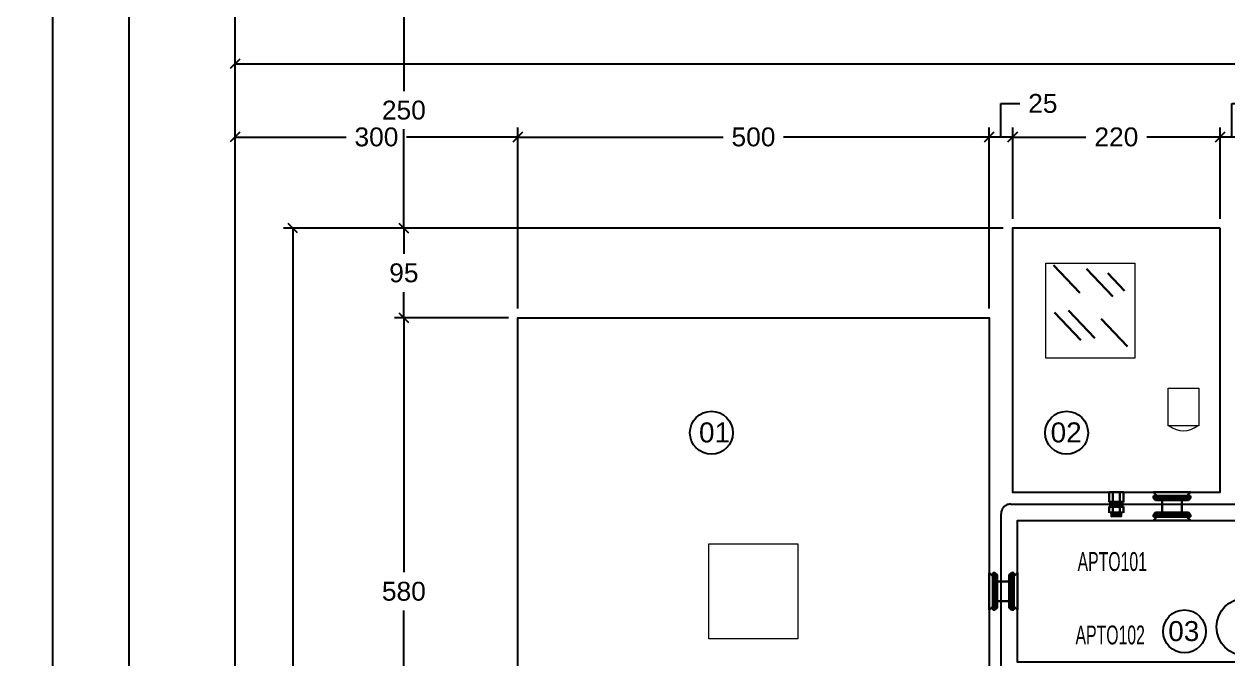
# Model space of a CAD drawing. Header units: millimetres. Extents: x 425 to 646, y 332 to 411.
# Drawn here: x 430.445 to 431.723, y 335.374 to 336.047 of the extents above; entities that cross this region are included whole.
import ezdxf
from ezdxf.enums import TextEntityAlignment as Align

# ---------------------------------------------------------------- set-up
doc = ezdxf.new("R2010")
doc.units = ezdxf.units.MM
doc.linetypes.add('HIDDEN', pattern=[0.375, 0.25, -0.125])
for name, color, linetype in [('Alvenaria', 7, 'Continuous'), ('Cotas', 1, 'Continuous'), ('DI-Textos_do_diagrama', 5, 'Continuous'), ('Elétrico', 5, 'Continuous'), ('QUADROS_E_CAIXAS', 240, 'Continuous'), ('texto', 7, 'Continuous')]:
    doc.layers.add(name, color=color, linetype=linetype)
doc.layers.add('DI-Fios', color=1, linetype='Continuous', lineweight=30)
doc.styles.add('ARIAL', font='arial.ttf')
doc.dimstyles.new('RICARDO-1-10', dxfattribs={"dimtxt": 0.02, "dimasz": 0.01, "dimexe": 0.01, "dimexo": 0.01, "dimgap": 0.01, "dimtad": 0, "dimtih": 1, "dimtoh": 1, "dimdec": 0, "dimlfac": 1000, "dimzin": 0, "dimdsep": 46, "dimtxsty": 'ARIAL', "dimblk": 'OBLIQUE', "dimcen": 0, "dimclrt": 4, "dimadec": 0, "dimazin": 0, "dimtfac": 1, "dimtdec": 0, "dimtofl": 0, "dimtmove": 0, "dimatfit": 3, "dimldrblk": 'CLOSEDBLANK', "dimfxl": 0, "dimtolj": 1, "dimtzin": 0, "dimarcsym": 0})

# ---------------------------------------------------------------- blocks, each defined once
blk = doc.blocks.new('_Oblique')
at = {"color": 0, "linetype": 'ByBlock', "lineweight": -2}
blk.add_line((-0.5, -0.5), (0.5, 0.5), dxfattribs=at)
blk = doc.blocks.new('*D111')
at = {"layer": 'Cotas', "color": 0, "lineweight": -2, "transparency": 16777216}
for p, q in [((430.6592, 336.0806), (430.5466, 336.0806)), ((430.5566, 336.0806), (430.5566, 335.1508)), ((430.5566, 334.1806), (430.5566, 335.1104)), ((430.6592, 334.1806), (430.5466, 334.1806))]:
    blk.add_line(p, q, dxfattribs=at)
at = {"layer": 'DEFPOINTS', "color": 0, "transparency": 16777216}
for p in [(430.5566, 336.0806), (430.6692, 336.0806), (430.6692, 334.1806)]:
    blk.add_point(p, dxfattribs=at)
at = {"layer": 'Cotas', "color": 0, "lineweight": -2, "transparency": 16777216, "xscale": 0.01, "yscale": 0.01, "zscale": 0.01}
for p, rotation in [((430.5566, 336.0806), 90), ((430.5566, 334.1806), 270)]:
    blk.add_blockref('_Oblique', p, dxfattribs=dict(at, rotation=rotation))
at = {"layer": 'Cotas', "color": 4, "transparency": 16777216, "insert": (430.5566, 335.1306), "char_height": 0.02, "attachment_point": 5, "style": 'ARIAL'}
blk.add_mtext('\\A1;1900', dxfattribs=at)
blk = doc.blocks.new('_ClosedBlank')
at = {"color": 0, "linetype": 'ByBlock', "lineweight": -2}
for p, q in [((-1, 0.17), (0, 0)), ((-1, 0.17), (-1, -0.17)), ((0, 0), (-1, -0.17))]:
    blk.add_line(p, q, dxfattribs=at)
blk = doc.blocks.new('*D112')
at = {"layer": 'Cotas', "color": 0, "lineweight": -2, "transparency": 16777216}
for p, q in [((431.4842, 335.8306), (430.7206, 335.8306)), ((430.7306, 335.8306), (430.7306, 335.0258)), ((430.7306, 334.1806), (430.7306, 334.9854)), ((430.884, 334.1806), (430.7206, 334.1806))]:
    blk.add_line(p, q, dxfattribs=at)
at = {"layer": 'DEFPOINTS', "color": 0, "transparency": 16777216}
for p in [(431.4942, 335.8306), (430.7306, 334.1806), (430.894, 334.1806)]:
    blk.add_point(p, dxfattribs=at)
at = {"layer": 'Cotas', "color": 0, "lineweight": -2, "transparency": 16777216, "xscale": 0.01, "yscale": 0.01, "zscale": 0.01}
for p, rotation in [((430.7306, 335.8306), 90), ((430.7306, 334.1806), 270)]:
    blk.add_blockref('_Oblique', p, dxfattribs=dict(at, rotation=rotation))
at = {"layer": 'Cotas', "color": 4, "transparency": 16777216, "insert": (430.7306, 335.0056), "char_height": 0.02, "attachment_point": 5, "style": 'ARIAL'}
blk.add_mtext('\\A1;1650', dxfattribs=at)
blk = doc.blocks.new('*D115')
at = {"layer": 'Cotas', "color": 0, "lineweight": -2, "transparency": 16777216}
for p, q in [((430.9592, 335.7356), (430.8383, 335.7356)), ((430.8483, 335.7356), (430.8483, 335.4658)), ((430.8483, 335.1556), (430.8483, 335.4254)), ((430.9592, 335.1556), (430.8383, 335.1556))]:
    blk.add_line(p, q, dxfattribs=at)
at = {"layer": 'DEFPOINTS', "color": 0, "transparency": 16777216}
for p in [(430.8483, 335.7356), (430.9692, 335.7356), (430.9692, 335.1556)]:
    blk.add_point(p, dxfattribs=at)
at = {"layer": 'Cotas', "color": 0, "lineweight": -2, "transparency": 16777216, "xscale": 0.01, "yscale": 0.01, "zscale": 0.01}
for p, rotation in [((430.8483, 335.7356), 90), ((430.8483, 335.1556), 270)]:
    blk.add_blockref('_Oblique', p, dxfattribs=dict(at, rotation=rotation))
at = {"layer": 'Cotas', "color": 4, "transparency": 16777216, "insert": (430.8483, 335.4456), "char_height": 0.02, "attachment_point": 5, "style": 'ARIAL'}
blk.add_mtext('\\A1;580', dxfattribs=at)
blk = doc.blocks.new('*D116')
at = {"layer": 'Cotas', "color": 0, "lineweight": -2, "transparency": 16777216}
for p, q in [((430.9592, 335.8306), (430.8383, 335.8306)), ((430.8483, 335.8306), (430.8483, 335.8033)), ((430.8483, 335.7356), (430.8483, 335.7629)), ((430.9592, 335.7356), (430.8383, 335.7356))]:
    blk.add_line(p, q, dxfattribs=at)
at = {"layer": 'DEFPOINTS', "color": 0, "transparency": 16777216}
for p in [(430.8483, 335.8306), (430.9692, 335.8306), (430.9692, 335.7356)]:
    blk.add_point(p, dxfattribs=at)
at = {"layer": 'Cotas', "color": 0, "lineweight": -2, "transparency": 16777216, "xscale": 0.01, "yscale": 0.01, "zscale": 0.01}
for p, rotation in [((430.8483, 335.8306), 90), ((430.8483, 335.7356), 270)]:
    blk.add_blockref('_Oblique', p, dxfattribs=dict(at, rotation=rotation))
at = {"layer": 'Cotas', "color": 4, "transparency": 16777216, "insert": (430.8483, 335.7831), "char_height": 0.02, "attachment_point": 5, "style": 'ARIAL'}
blk.add_mtext('\\A1;95', dxfattribs=at)
blk = doc.blocks.new('*D117')
at = {"layer": 'Cotas', "color": 0, "lineweight": -2, "transparency": 16777216}
for p, q in [((430.9747, 336.0806), (430.8383, 336.0806)), ((430.8483, 336.0806), (430.8483, 335.9758)), ((430.8483, 335.8306), (430.8483, 335.9354)), ((430.9592, 335.8306), (430.8383, 335.8306))]:
    blk.add_line(p, q, dxfattribs=at)
at = {"layer": 'DEFPOINTS', "color": 0, "transparency": 16777216}
for p in [(430.8483, 336.0806), (430.9847, 336.0806), (430.9692, 335.8306)]:
    blk.add_point(p, dxfattribs=at)
at = {"layer": 'Cotas', "color": 0, "lineweight": -2, "transparency": 16777216, "xscale": 0.01, "yscale": 0.01, "zscale": 0.01}
for p, rotation in [((430.8483, 336.0806), 90), ((430.8483, 335.8306), 270)]:
    blk.add_blockref('_Oblique', p, dxfattribs=dict(at, rotation=rotation))
at = {"layer": 'Cotas', "color": 4, "transparency": 16777216, "insert": (430.8483, 335.9556), "char_height": 0.02, "attachment_point": 5, "style": 'ARIAL'}
blk.add_mtext('\\A1;250', dxfattribs=at)
blk = doc.blocks.new('*D118')
at = {"layer": 'Cotas', "color": 0, "lineweight": -2, "transparency": 16777216}
for p, q in [((430.6592, 336.2806), (430.4657, 336.2806)), ((430.4757, 336.2806), (430.4757, 335.2508)), ((430.4757, 334.1806), (430.4757, 335.2104)), ((430.6592, 334.1806), (430.4657, 334.1806))]:
    blk.add_line(p, q, dxfattribs=at)
at = {"layer": 'DEFPOINTS', "color": 0, "transparency": 16777216}
for p in [(430.4757, 336.2806), (430.6692, 336.2806), (430.6692, 334.1806)]:
    blk.add_point(p, dxfattribs=at)
at = {"layer": 'Cotas', "color": 0, "lineweight": -2, "transparency": 16777216, "xscale": 0.01, "yscale": 0.01, "zscale": 0.01}
for p, rotation in [((430.4757, 336.2806), 90), ((430.4757, 334.1806), 270)]:
    blk.add_blockref('_Oblique', p, dxfattribs=dict(at, rotation=rotation))
at = {"layer": 'Cotas', "color": 4, "transparency": 16777216, "insert": (430.4757, 335.2306), "char_height": 0.02, "attachment_point": 5, "style": 'ARIAL'}
blk.add_mtext('\\A1;2100', dxfattribs=at)
blk = doc.blocks.new('*D137')
at = {"layer": 'Cotas', "color": 0, "lineweight": -2, "transparency": 16777216}
for p, q in [((431.7267, 335.9272), (431.7267, 335.9627)), ((431.7267, 335.9627), (431.7467, 335.9627)), ((431.7142, 335.8406), (431.7142, 335.9372)), ((431.7392, 335.9272), (431.7142, 335.9272)), ((431.7392, 335.8406), (431.7392, 335.9372))]:
    blk.add_line(p, q, dxfattribs=at)
at = {"layer": 'DEFPOINTS', "color": 0, "transparency": 16777216}
for p in [(431.7142, 335.9272), (431.7142, 335.8306), (431.7392, 335.8306)]:
    blk.add_point(p, dxfattribs=at)
at = {"layer": 'Cotas', "color": 0, "lineweight": -2, "transparency": 16777216, "xscale": 0.01, "yscale": 0.01, "zscale": 0.01, "rotation": 180}
blk.add_blockref('_Oblique', (431.7142, 335.9272), dxfattribs=at)
at = {"layer": 'Cotas', "color": 0, "lineweight": -2, "transparency": 16777216, "xscale": 0.01, "yscale": 0.01, "zscale": 0.01}
blk.add_blockref('_Oblique', (431.7392, 335.9272), dxfattribs=at)
at = {"layer": 'Cotas', "color": 4, "transparency": 16777216, "insert": (431.7712, 335.9627), "char_height": 0.02, "attachment_point": 5, "style": 'ARIAL'}
blk.add_mtext('\\A1;25', dxfattribs=at)
blk = doc.blocks.new('*D138')
at = {"layer": 'Cotas', "color": 0, "lineweight": -2, "transparency": 16777216}
for p, q in [((431.4942, 335.8406), (431.4942, 335.9372)), ((431.4942, 335.9272), (431.5719, 335.9272)), ((431.7142, 335.9272), (431.6364, 335.9272)), ((431.7142, 335.8406), (431.7142, 335.9372))]:
    blk.add_line(p, q, dxfattribs=at)
at = {"layer": 'DEFPOINTS', "color": 0, "transparency": 16777216}
for p in [(431.4942, 335.9272), (431.4942, 335.8306), (431.7142, 335.8306)]:
    blk.add_point(p, dxfattribs=at)
at = {"layer": 'Cotas', "color": 0, "lineweight": -2, "transparency": 16777216, "xscale": 0.01, "yscale": 0.01, "zscale": 0.01, "rotation": 180}
blk.add_blockref('_Oblique', (431.4942, 335.9272), dxfattribs=at)
at = {"layer": 'Cotas', "color": 0, "lineweight": -2, "transparency": 16777216, "xscale": 0.01, "yscale": 0.01, "zscale": 0.01}
blk.add_blockref('_Oblique', (431.7142, 335.9272), dxfattribs=at)
at = {"layer": 'Cotas', "color": 4, "transparency": 16777216, "insert": (431.6042, 335.9272), "char_height": 0.02, "attachment_point": 5, "style": 'ARIAL'}
blk.add_mtext('\\A1;220', dxfattribs=at)
blk = doc.blocks.new('*D139')
at = {"layer": 'Cotas', "color": 0, "lineweight": -2, "transparency": 16777216}
for p, q in [((431.4817, 335.9272), (431.4817, 335.9627)), ((431.4817, 335.9627), (431.5017, 335.9627)), ((431.4692, 335.7456), (431.4692, 335.9372)), ((431.4942, 335.9272), (431.4692, 335.9272)), ((431.4942, 335.8406), (431.4942, 335.9372))]:
    blk.add_line(p, q, dxfattribs=at)
at = {"layer": 'DEFPOINTS', "color": 0, "transparency": 16777216}
for p in [(431.4692, 335.9272), (431.4942, 335.8306), (431.4692, 335.7356)]:
    blk.add_point(p, dxfattribs=at)
at = {"layer": 'Cotas', "color": 0, "lineweight": -2, "transparency": 16777216, "xscale": 0.01, "yscale": 0.01, "zscale": 0.01, "rotation": 180}
blk.add_blockref('_Oblique', (431.4692, 335.9272), dxfattribs=at)
at = {"layer": 'Cotas', "color": 0, "lineweight": -2, "transparency": 16777216, "xscale": 0.01, "yscale": 0.01, "zscale": 0.01}
blk.add_blockref('_Oblique', (431.4942, 335.9272), dxfattribs=at)
at = {"layer": 'Cotas', "color": 4, "transparency": 16777216, "insert": (431.5262, 335.9627), "char_height": 0.02, "attachment_point": 5, "style": 'ARIAL'}
blk.add_mtext('\\A1;25', dxfattribs=at)
blk = doc.blocks.new('*D140')
at = {"layer": 'Cotas', "color": 0, "lineweight": -2, "transparency": 16777216}
for p, q in [((430.9692, 335.7456), (430.9692, 335.9372)), ((430.9692, 335.9272), (431.1871, 335.9272)), ((431.4692, 335.9272), (431.2512, 335.9272)), ((431.4692, 335.7456), (431.4692, 335.9372))]:
    blk.add_line(p, q, dxfattribs=at)
at = {"layer": 'DEFPOINTS', "color": 0, "transparency": 16777216}
for p in [(430.9692, 335.9272), (430.9692, 335.7356), (431.4692, 335.7356)]:
    blk.add_point(p, dxfattribs=at)
at = {"layer": 'Cotas', "color": 0, "lineweight": -2, "transparency": 16777216, "xscale": 0.01, "yscale": 0.01, "zscale": 0.01, "rotation": 180}
blk.add_blockref('_Oblique', (430.9692, 335.9272), dxfattribs=at)
at = {"layer": 'Cotas', "color": 0, "lineweight": -2, "transparency": 16777216, "xscale": 0.01, "yscale": 0.01, "zscale": 0.01}
blk.add_blockref('_Oblique', (431.4692, 335.9272), dxfattribs=at)
at = {"layer": 'Cotas', "color": 4, "transparency": 16777216, "insert": (431.2192, 335.9272), "char_height": 0.02, "attachment_point": 5, "style": 'ARIAL'}
blk.add_mtext('\\A1;500', dxfattribs=at)
blk = doc.blocks.new('*D141')
at = {"layer": 'Cotas', "color": 0, "lineweight": -2, "transparency": 16777216}
for p, q in [((430.6692, 335.7253), (430.6692, 335.9372)), ((430.6692, 335.9272), (430.7871, 335.9272)), ((430.9692, 335.9272), (430.8512, 335.9272)), ((430.9692, 335.7456), (430.9692, 335.9372))]:
    blk.add_line(p, q, dxfattribs=at)
at = {"layer": 'DEFPOINTS', "color": 0, "transparency": 16777216}
for p in [(430.6692, 335.9272), (430.9692, 335.7356), (430.6692, 335.7153)]:
    blk.add_point(p, dxfattribs=at)
at = {"layer": 'Cotas', "color": 0, "lineweight": -2, "transparency": 16777216, "xscale": 0.01, "yscale": 0.01, "zscale": 0.01, "rotation": 180}
blk.add_blockref('_Oblique', (430.6692, 335.9272), dxfattribs=at)
at = {"layer": 'Cotas', "color": 0, "lineweight": -2, "transparency": 16777216, "xscale": 0.01, "yscale": 0.01, "zscale": 0.01}
blk.add_blockref('_Oblique', (430.9692, 335.9272), dxfattribs=at)
at = {"layer": 'Cotas', "color": 4, "transparency": 16777216, "insert": (430.8192, 335.9272), "char_height": 0.02, "attachment_point": 5, "style": 'ARIAL'}
blk.add_mtext('\\A1;300', dxfattribs=at)
blk = doc.blocks.new('*D163')
at = {"layer": 'Cotas', "color": 0, "lineweight": -2, "transparency": 16777216}
for p, q in [((430.6692, 335.5404), (430.6692, 336.0148)), ((430.6692, 336.0048), (432.8839, 336.0048)), ((435.1792, 336.0048), (432.9644, 336.0048)), ((435.1792, 335.5404), (435.1792, 336.0148))]:
    blk.add_line(p, q, dxfattribs=at)
at = {"layer": 'DEFPOINTS', "color": 0, "transparency": 16777216}
for p in [(430.6692, 336.0048), (430.6692, 335.5304), (435.1792, 335.5304)]:
    blk.add_point(p, dxfattribs=at)
at = {"layer": 'Cotas', "color": 0, "lineweight": -2, "transparency": 16777216, "xscale": 0.01, "yscale": 0.01, "zscale": 0.01, "rotation": 180}
blk.add_blockref('_Oblique', (430.6692, 336.0048), dxfattribs=at)
at = {"layer": 'Cotas', "color": 0, "lineweight": -2, "transparency": 16777216, "xscale": 0.01, "yscale": 0.01, "zscale": 0.01}
blk.add_blockref('_Oblique', (435.1792, 336.0048), dxfattribs=at)
at = {"layer": 'Cotas', "color": 4, "transparency": 16777216, "insert": (432.9242, 336.0048), "char_height": 0.02, "attachment_point": 5, "style": 'ARIAL'}
blk.add_mtext('\\A1;4510', dxfattribs=at)

msp = doc.modelspace()

# ---------------------------------------------------------------- hatches: boundary and pattern name
at = {"layer": 'DI-Fios', "linetype": 'Continuous', "lineweight": 0}
for points in [[(431.6089, 335.55063), (431.61067, 335.55063), (431.61166, 335.54964), (431.61166, 335.55088), (431.59666, 335.55088), (431.59666, 335.54964), (431.59765, 335.55063), (431.59942, 335.55063), (431.60041, 335.54964), (431.6014, 335.55063), (431.60692, 335.55063), (431.60791, 335.54964)], [(431.6089, 335.55063), (431.61067, 335.55063), (431.61166, 335.54964), (431.61166, 335.55088), (431.59666, 335.55088), (431.59666, 335.54964), (431.59765, 335.55063), (431.59942, 335.55063), (431.60041, 335.54964), (431.6014, 335.55063), (431.60692, 335.55063), (431.60791, 335.54964)], [(431.61166, 335.54031), (431.61166, 335.54155), (431.61067, 335.54056), (431.6089, 335.54056), (431.60791, 335.54155), (431.60692, 335.54056), (431.6014, 335.54056), (431.60041, 335.54155), (431.59942, 335.54056), (431.59765, 335.54056), (431.59666, 335.54155), (431.59666, 335.54031)]]:
    msp.add_hatch(color=256, dxfattribs=at).paths.add_polyline_path(points)
at = {"layer": 'DI-Fios'}
for points in [[(431.6089, 335.55063), (431.61067, 335.55063), (431.61166, 335.54964), (431.61166, 335.55088), (431.59666, 335.55088), (431.59666, 335.54964), (431.59765, 335.55063), (431.59942, 335.55063), (431.60041, 335.54964), (431.6014, 335.55063), (431.60692, 335.55063), (431.60791, 335.54964)], [(431.61166, 335.54031), (431.61166, 335.54155), (431.61067, 335.54056), (431.6089, 335.54056), (431.60791, 335.54155), (431.60692, 335.54056), (431.6014, 335.54056), (431.60041, 335.54155), (431.59942, 335.54056), (431.59765, 335.54056), (431.59666, 335.54155), (431.59666, 335.54031)]]:
    msp.add_hatch(color=256, dxfattribs=at).paths.add_polyline_path(points)
at = {"layer": 'DI-Fios', "linetype": 'Continuous', "lineweight": 0}
h = msp.add_hatch(color=256, dxfattribs=at)
h.paths.add_polyline_path([(431.61166, 335.52885), (431.61166, 335.53009), (431.61067, 335.5291), (431.6089, 335.5291), (431.60791, 335.53009), (431.60692, 335.5291), (431.6014, 335.5291), (431.60041, 335.53009), (431.59942, 335.5291), (431.59765, 335.5291), (431.59666, 335.53009), (431.59666, 335.52885)])
h.paths.add_polyline_path([(431.59666, 335.5356), (431.59666, 335.53437), (431.59765, 335.53535), (431.59942, 335.53535), (431.60041, 335.53437), (431.6014, 335.53535), (431.60692, 335.53535), (431.60791, 335.53437), (431.6089, 335.53535), (431.61067, 335.53535), (431.61166, 335.53437), (431.61166, 335.5356)])
at = {"layer": 'DI-Fios'}
h = msp.add_hatch(color=256, dxfattribs=at)
h.paths.add_polyline_path([(431.61166, 335.52885), (431.61166, 335.53009), (431.61067, 335.5291), (431.6089, 335.5291), (431.60791, 335.53009), (431.60692, 335.5291), (431.6014, 335.5291), (431.60041, 335.53009), (431.59942, 335.5291), (431.59765, 335.5291), (431.59666, 335.53009), (431.59666, 335.52885)])
h.paths.add_polyline_path([(431.59666, 335.5356), (431.59666, 335.53437), (431.59765, 335.53535), (431.59942, 335.53535), (431.60041, 335.53437), (431.6014, 335.53535), (431.60692, 335.53535), (431.60791, 335.53437), (431.6089, 335.53535), (431.61067, 335.53535), (431.61166, 335.53437), (431.61166, 335.5356)])

# ---------------------------------------------------------------- linework, layer by layer
at = {"layer": 'Alvenaria'}
msp.add_lwpolyline([(430.66916, 334.18063), (435.17916, 334.18063), (435.17916, 336.08063), (435.17916, 336.28063), (430.66916, 336.28063), (430.66916, 336.08063), (430.66916, 334.18063)], dxfattribs=at)
at = {"layer": 'Cotas', "color": 3, "linetype": 'HIDDEN', "ltscale": 10}
for p, q in [((431.49181, 335.53796), (433.87195, 335.53796)), ((431.48181, 335.15078), (431.48181, 335.52796))]:
    msp.add_line(p, q, dxfattribs=at)
at = {"layer": 'Cotas'}
for centre in [(431.17453, 335.61378), (431.55143, 335.61378), (431.67643, 335.40319)]:
    msp.add_circle(centre, 0.02273, dxfattribs=at)
at = {"layer": 'Cotas', "color": 3, "linetype": 'HIDDEN', "ltscale": 10}
msp.add_arc((431.49181, 335.52796), 0.01, 90, 180, dxfattribs=at)
msp.add_arc((431.49181, 335.52796), 0.01, 90, 180, dxfattribs=at)
at = {"layer": 'DI-Fios'}
for p, q in [((431.5655, 335.76202), (431.53766, 335.79144)), ((431.60037, 335.75819), (431.57253, 335.78761)), ((431.595, 335.78274), (431.61292, 335.76427)), ((431.56648, 335.71171), (431.53864, 335.74113)), ((431.58138, 335.71391), (431.55353, 335.74333)), ((431.61604, 335.70512), (431.5882, 335.73454)), ((431.59666, 335.54964), (431.59765, 335.55063)), ((431.59942, 335.55063), (431.59765, 335.55063)), ((431.60041, 335.54964), (431.59941, 335.55064)), ((431.60041, 335.54964), (431.60141, 335.55064)), ((431.60041, 335.54964), (431.60041, 335.54155)), ((431.60692, 335.55063), (431.6014, 335.55063)), ((431.60791, 335.54964), (431.60691, 335.55064)), ((431.60791, 335.54964), (431.60891, 335.55064)), ((431.60791, 335.54964), (431.60791, 335.54155)), ((431.6089, 335.55063), (431.61067, 335.55063)), ((431.61166, 335.54964), (431.61067, 335.55063)), ((431.68292, 335.55063), (431.64347, 335.55063)), ((431.64729, 335.54682), (431.64347, 335.55063)), ((431.68292, 335.54682), (431.64347, 335.54682)), ((431.64347, 335.54682), (431.64347, 335.54446)), ((431.68292, 335.54446), (431.64347, 335.54446)), ((431.64584, 335.5421), (431.64347, 335.54446)), ((431.64393, 335.54682), (431.64393, 335.54446)), ((431.64616, 335.54682), (431.64616, 335.54446)), ((431.64661, 335.54682), (431.64661, 335.54446)), ((431.64978, 335.54682), (431.64978, 335.54446)), ((431.65024, 335.54682), (431.65024, 335.54446)), ((431.65719, 335.54682), (431.65719, 335.54446)), ((431.65764, 335.54682), (431.65764, 335.54446)), ((431.67571, 335.54682), (431.67571, 335.54446)), ((431.67616, 335.54682), (431.67616, 335.54446)), ((431.67911, 335.54682), (431.68292, 335.55063)), ((431.67961, 335.54682), (431.67961, 335.54446)), ((431.68006, 335.54682), (431.68006, 335.54446)), ((431.68056, 335.5421), (431.68292, 335.54446)), ((431.68247, 335.54682), (431.68247, 335.54446)), ((431.68292, 335.54682), (431.68292, 335.54446)), ((431.59666, 335.54155), (431.59765, 335.54056)), ((431.59666, 335.53437), (431.59765, 335.53535)), ((431.59666, 335.53009), (431.59765, 335.5291)), ((431.59942, 335.54056), (431.59765, 335.54056)), ((431.59942, 335.53535), (431.59765, 335.53535)), ((431.60041, 335.54155), (431.59941, 335.54055)), ((431.60041, 335.53437), (431.59941, 335.53537)), ((431.60041, 335.53009), (431.59941, 335.52909)), ((431.60041, 335.54155), (431.60141, 335.54055)), ((431.60041, 335.53437), (431.60141, 335.53537)), ((431.60041, 335.53437), (431.60041, 335.53009)), ((431.60041, 335.53009), (431.60141, 335.52909)), ((431.60692, 335.54056), (431.6014, 335.54056)), ((431.60692, 335.53535), (431.6014, 335.53535)), ((431.60791, 335.54155), (431.60691, 335.54055)), ((431.60791, 335.53437), (431.60691, 335.53537)), ((431.60791, 335.53009), (431.60691, 335.52909)), ((431.60791, 335.54155), (431.60891, 335.54055)), ((431.60791, 335.53437), (431.60891, 335.53537)), ((431.60791, 335.53437), (431.60791, 335.53009)), ((431.60791, 335.53009), (431.60891, 335.52909)), ((431.6089, 335.54056), (431.61067, 335.54056)), ((431.6089, 335.53535), (431.61067, 335.53535)), ((431.61166, 335.54155), (431.61067, 335.54056)), ((431.61166, 335.53437), (431.61067, 335.53535)), ((431.61166, 335.53009), (431.61067, 335.5291)), ((431.64584, 335.5421), (431.68056, 335.5421)), ((431.6527, 335.5421), (431.6527, 335.52917)), ((431.6737, 335.5421), (431.6737, 335.52917)), ((431.59942, 335.5291), (431.59765, 335.5291)), ((431.59881, 335.5281), (431.59881, 335.5291)), ((431.59881, 335.5281), (431.59895, 335.528)), ((431.60952, 335.5281), (431.59881, 335.5281)), ((431.60939, 335.52522), (431.59881, 335.5251)), ((431.59895, 335.52521), (431.59881, 335.5251)), ((431.60939, 335.52799), (431.59882, 335.52787)), ((431.59895, 335.52798), (431.59882, 335.52788)), ((431.59882, 335.52787), (431.59895, 335.52777)), ((431.60939, 335.52776), (431.59882, 335.52764)), ((431.59895, 335.52775), (431.59882, 335.52765)), ((431.59882, 335.52763), (431.59895, 335.52754)), ((431.60939, 335.52753), (431.59882, 335.52741)), ((431.59895, 335.52752), (431.59882, 335.52742)), ((431.59882, 335.5274), (431.59895, 335.5273)), ((431.60939, 335.5273), (431.59882, 335.52718)), ((431.59895, 335.52729), (431.59882, 335.52719)), ((431.59882, 335.52717), (431.59895, 335.52707)), ((431.60939, 335.52707), (431.59882, 335.52695)), ((431.59895, 335.52706), (431.59882, 335.52696)), ((431.59882, 335.52694), (431.59895, 335.52684)), ((431.59895, 335.52683), (431.59882, 335.52673)), ((431.60939, 335.52683), (431.59882, 335.52672)), ((431.59882, 335.52671), (431.59895, 335.52661)), ((431.59895, 335.5266), (431.59882, 335.5265)), ((431.60939, 335.5266), (431.59882, 335.52649)), ((431.59882, 335.52648), (431.59895, 335.52638)), ((431.60939, 335.52637), (431.59882, 335.52626)), ((431.59895, 335.52636), (431.59882, 335.52627)), ((431.59882, 335.52625), (431.59895, 335.52615)), ((431.60939, 335.52614), (431.59882, 335.52603)), ((431.59895, 335.52613), (431.59882, 335.52603)), ((431.59882, 335.52602), (431.59895, 335.52592)), ((431.60939, 335.52591), (431.59882, 335.5258)), ((431.59895, 335.5259), (431.59882, 335.5258)), ((431.59882, 335.52579), (431.59895, 335.52569)), ((431.60939, 335.52568), (431.59882, 335.52556)), ((431.59895, 335.52567), (431.59882, 335.52557)), ((431.59882, 335.52556), (431.59895, 335.52546)), ((431.60939, 335.52545), (431.59882, 335.52533)), ((431.59895, 335.52544), (431.59882, 335.52534)), ((431.59882, 335.52533), (431.59895, 335.52523)), ((431.59894, 335.52776), (431.6095, 335.52787)), ((431.59894, 335.52753), (431.6095, 335.52764)), ((431.59894, 335.5273), (431.6095, 335.52741)), ((431.59894, 335.52707), (431.6095, 335.52718)), ((431.59894, 335.52683), (431.6095, 335.52695)), ((431.59894, 335.5266), (431.6095, 335.52672)), ((431.59894, 335.52637), (431.6095, 335.52649)), ((431.59894, 335.52614), (431.6095, 335.52626)), ((431.59894, 335.52591), (431.6095, 335.52603)), ((431.59894, 335.52568), (431.6095, 335.5258)), ((431.59894, 335.52545), (431.6095, 335.52556)), ((431.59894, 335.52522), (431.6095, 335.52533)), ((431.60692, 335.5291), (431.6014, 335.5291)), ((431.6089, 335.5291), (431.61067, 335.5291)), ((431.60952, 335.5281), (431.60938, 335.528)), ((431.60938, 335.52798), (431.60951, 335.52788)), ((431.60951, 335.52787), (431.60938, 335.52777)), ((431.60938, 335.52775), (431.60951, 335.52765)), ((431.60951, 335.52763), (431.60938, 335.52754)), ((431.60938, 335.52752), (431.60951, 335.52742)), ((431.60951, 335.5274), (431.60938, 335.5273)), ((431.60938, 335.52729), (431.60951, 335.52719)), ((431.60951, 335.52717), (431.60938, 335.52707)), ((431.60938, 335.52706), (431.60951, 335.52696)), ((431.60951, 335.52694), (431.60938, 335.52684)), ((431.60938, 335.52683), (431.60951, 335.52673)), ((431.60951, 335.52671), (431.60938, 335.52661)), ((431.60938, 335.5266), (431.60951, 335.5265)), ((431.60951, 335.52648), (431.60938, 335.52638)), ((431.60938, 335.52636), (431.60951, 335.52627)), ((431.60951, 335.52625), (431.60938, 335.52615)), ((431.60938, 335.52613), (431.60951, 335.52603)), ((431.60951, 335.52602), (431.60938, 335.52592)), ((431.60938, 335.5259), (431.60951, 335.5258)), ((431.60951, 335.52579), (431.60938, 335.52569)), ((431.60938, 335.52567), (431.60951, 335.52557)), ((431.60951, 335.52556), (431.60938, 335.52546)), ((431.60938, 335.52544), (431.60951, 335.52534)), ((431.60951, 335.52533), (431.60938, 335.52523)), ((431.60938, 335.52521), (431.60952, 335.5251)), ((431.60952, 335.5281), (431.60952, 335.5291)), ((431.64584, 335.52917), (431.64347, 335.52681)), ((431.68292, 335.52681), (431.64347, 335.52681)), ((431.64347, 335.52444), (431.64347, 335.52681)), ((431.68292, 335.52444), (431.64347, 335.52444)), ((431.64729, 335.52444), (431.64347, 335.52063)), ((431.68292, 335.52063), (431.64347, 335.52063)), ((431.64393, 335.52444), (431.64393, 335.52681)), ((431.64584, 335.52917), (431.68056, 335.52917)), ((431.64616, 335.52444), (431.64616, 335.52681)), ((431.64661, 335.52444), (431.64661, 335.52681)), ((431.64978, 335.52444), (431.64978, 335.52681)), ((431.65024, 335.52444), (431.65024, 335.52681)), ((431.65719, 335.52444), (431.65719, 335.52681)), ((431.65764, 335.52444), (431.65764, 335.52681)), ((431.67571, 335.52444), (431.67571, 335.52681)), ((431.67616, 335.52444), (431.67616, 335.52681)), ((431.67911, 335.52444), (431.68292, 335.52063)), ((431.67961, 335.52444), (431.67961, 335.52681)), ((431.68006, 335.52444), (431.68006, 335.52681)), ((431.68056, 335.52917), (431.68292, 335.52681)), ((431.68247, 335.52444), (431.68247, 335.52681)), ((431.68292, 335.52444), (431.68292, 335.52681)), ((431.46916, 335.42591), (431.46916, 335.46536)), ((431.47298, 335.46154), (431.46916, 335.46536)), ((431.47298, 335.42591), (431.47298, 335.46536)), ((431.47298, 335.46536), (431.47534, 335.46536)), ((431.47298, 335.4649), (431.47534, 335.4649)), ((431.47298, 335.46267), (431.47534, 335.46267)), ((431.47298, 335.46222), (431.47534, 335.46222)), ((431.47298, 335.45905), (431.47534, 335.45905)), ((431.47298, 335.45859), (431.47534, 335.45859)), ((431.47534, 335.42591), (431.47534, 335.46536)), ((431.4777, 335.46299), (431.47534, 335.46536)), ((431.4777, 335.46299), (431.4777, 335.42827)), ((431.49063, 335.45613), (431.4777, 335.45613)), ((431.49063, 335.46299), (431.49299, 335.46536)), ((431.49063, 335.46299), (431.49063, 335.42827)), ((431.49299, 335.42591), (431.49299, 335.46536)), ((431.49535, 335.46536), (431.49299, 335.46536)), ((431.49535, 335.4649), (431.49299, 335.4649)), ((431.49535, 335.46267), (431.49299, 335.46267)), ((431.49535, 335.46222), (431.49299, 335.46222)), ((431.49535, 335.45905), (431.49299, 335.45905)), ((431.49535, 335.45859), (431.49299, 335.45859)), ((431.49535, 335.42591), (431.49535, 335.46536)), ((431.49535, 335.46154), (431.49916, 335.46536)), ((431.49916, 335.42591), (431.49916, 335.46536)), ((431.47298, 335.45164), (431.47534, 335.45164)), ((431.47298, 335.45119), (431.47534, 335.45119)), ((431.49535, 335.45164), (431.49299, 335.45164)), ((431.49535, 335.45119), (431.49299, 335.45119)), ((431.47298, 335.42972), (431.46916, 335.42591)), ((431.47298, 335.43312), (431.47534, 335.43312)), ((431.47298, 335.43267), (431.47534, 335.43267)), ((431.47298, 335.42922), (431.47534, 335.42922)), ((431.47298, 335.42877), (431.47534, 335.42877)), ((431.4777, 335.42827), (431.47534, 335.42591)), ((431.49063, 335.43513), (431.4777, 335.43513)), ((431.49063, 335.42827), (431.49299, 335.42591)), ((431.49535, 335.43312), (431.49299, 335.43312)), ((431.49535, 335.43267), (431.49299, 335.43267)), ((431.49535, 335.42922), (431.49299, 335.42922)), ((431.49535, 335.42877), (431.49299, 335.42877)), ((431.49535, 335.42972), (431.49916, 335.42591)), ((431.47298, 335.42636), (431.47534, 335.42636)), ((431.47298, 335.42591), (431.47534, 335.42591)), ((431.49535, 335.42636), (431.49299, 335.42636)), ((431.49535, 335.42591), (431.49299, 335.42591))]:
    msp.add_line(p, q, dxfattribs=at)
at = {"layer": 'DI-Fios', "linetype": 'Continuous', "lineweight": 0}
for p, q in [((431.61166, 335.55088), (431.59666, 335.55088)), ((431.59666, 335.55088), (431.59666, 335.54031)), ((431.61166, 335.55088), (431.59666, 335.55088)), ((431.59666, 335.54964), (431.59765, 335.55063)), ((431.59666, 335.54964), (431.59765, 335.55063)), ((431.59942, 335.55063), (431.59765, 335.55063)), ((431.59942, 335.55063), (431.59765, 335.55063)), ((431.60041, 335.54964), (431.59941, 335.55064)), ((431.60041, 335.54964), (431.59941, 335.55064)), ((431.60041, 335.54964), (431.60141, 335.55064)), ((431.60041, 335.54964), (431.60141, 335.55064)), ((431.60041, 335.54964), (431.60041, 335.54155)), ((431.60692, 335.55063), (431.6014, 335.55063)), ((431.60692, 335.55063), (431.6014, 335.55063)), ((431.60791, 335.54964), (431.60691, 335.55064)), ((431.60791, 335.54964), (431.60691, 335.55064)), ((431.60791, 335.54964), (431.60891, 335.55064)), ((431.60791, 335.54964), (431.60891, 335.55064)), ((431.60791, 335.54964), (431.60791, 335.54155)), ((431.6089, 335.55063), (431.61067, 335.55063)), ((431.6089, 335.55063), (431.61067, 335.55063)), ((431.61166, 335.54964), (431.61067, 335.55063)), ((431.61166, 335.54964), (431.61067, 335.55063)), ((431.61166, 335.55088), (431.61166, 335.54031)), ((431.59666, 335.54155), (431.59765, 335.54056)), ((431.61166, 335.54031), (431.59666, 335.54031)), ((431.59666, 335.5356), (431.59666, 335.52885)), ((431.61166, 335.5356), (431.59666, 335.5356)), ((431.59666, 335.53437), (431.59765, 335.53535)), ((431.59666, 335.53009), (431.59765, 335.5291)), ((431.59942, 335.54056), (431.59765, 335.54056)), ((431.59942, 335.53535), (431.59765, 335.53535)), ((431.59881, 335.5356), (431.59881, 335.54031)), ((431.60041, 335.54155), (431.59941, 335.54055)), ((431.60041, 335.53437), (431.59941, 335.53537)), ((431.60041, 335.53009), (431.59941, 335.52909)), ((431.60041, 335.54155), (431.60141, 335.54055)), ((431.60041, 335.53437), (431.60141, 335.53537)), ((431.60041, 335.53437), (431.60041, 335.53009)), ((431.60041, 335.53009), (431.60141, 335.52909)), ((431.60692, 335.54056), (431.6014, 335.54056)), ((431.60692, 335.53535), (431.6014, 335.53535)), ((431.60791, 335.54155), (431.60691, 335.54055)), ((431.60791, 335.53437), (431.60691, 335.53537)), ((431.60791, 335.53009), (431.60691, 335.52909)), ((431.60791, 335.54155), (431.60891, 335.54055)), ((431.60791, 335.53437), (431.60891, 335.53537)), ((431.60791, 335.53437), (431.60791, 335.53009)), ((431.60791, 335.53009), (431.60891, 335.52909)), ((431.6089, 335.54056), (431.61067, 335.54056)), ((431.6089, 335.53535), (431.61067, 335.53535)), ((431.60952, 335.5356), (431.60952, 335.54056)), ((431.61166, 335.54155), (431.61067, 335.54056)), ((431.61166, 335.53437), (431.61067, 335.53535)), ((431.61166, 335.53009), (431.61067, 335.5291)), ((431.61166, 335.5356), (431.61166, 335.52885)), ((431.59942, 335.5291), (431.59765, 335.5291)), ((431.59881, 335.5281), (431.59881, 335.5291)), ((431.60952, 335.5281), (431.59881, 335.5281)), ((431.59881, 335.5281), (431.59895, 335.528)), ((431.60939, 335.52522), (431.59881, 335.5251)), ((431.59895, 335.52521), (431.59881, 335.5251)), ((431.60939, 335.52799), (431.59882, 335.52787)), ((431.59895, 335.52798), (431.59882, 335.52788)), ((431.59882, 335.52787), (431.59895, 335.52777)), ((431.60939, 335.52776), (431.59882, 335.52764)), ((431.59895, 335.52775), (431.59882, 335.52765)), ((431.59882, 335.52763), (431.59895, 335.52754)), ((431.60939, 335.52753), (431.59882, 335.52741)), ((431.59895, 335.52752), (431.59882, 335.52742)), ((431.59882, 335.5274), (431.59895, 335.5273)), ((431.60939, 335.5273), (431.59882, 335.52718)), ((431.59895, 335.52729), (431.59882, 335.52719)), ((431.59882, 335.52717), (431.59895, 335.52707)), ((431.60939, 335.52707), (431.59882, 335.52695)), ((431.59895, 335.52706), (431.59882, 335.52696)), ((431.59882, 335.52694), (431.59895, 335.52684)), ((431.60939, 335.52683), (431.59882, 335.52672)), ((431.59895, 335.52683), (431.59882, 335.52673)), ((431.59882, 335.52671), (431.59895, 335.52661)), ((431.60939, 335.5266), (431.59882, 335.52649)), ((431.59895, 335.5266), (431.59882, 335.5265)), ((431.59882, 335.52648), (431.59895, 335.52638)), ((431.60939, 335.52637), (431.59882, 335.52626)), ((431.59895, 335.52636), (431.59882, 335.52627)), ((431.59882, 335.52625), (431.59895, 335.52615)), ((431.60939, 335.52614), (431.59882, 335.52603)), ((431.59895, 335.52613), (431.59882, 335.52603)), ((431.59882, 335.52602), (431.59895, 335.52592)), ((431.60939, 335.52591), (431.59882, 335.5258)), ((431.59895, 335.5259), (431.59882, 335.5258)), ((431.59882, 335.52579), (431.59895, 335.52569)), ((431.60939, 335.52568), (431.59882, 335.52556)), ((431.59895, 335.52567), (431.59882, 335.52557)), ((431.59882, 335.52556), (431.59895, 335.52546)), ((431.60939, 335.52545), (431.59882, 335.52533)), ((431.59895, 335.52544), (431.59882, 335.52534)), ((431.59882, 335.52533), (431.59895, 335.52523)), ((431.59894, 335.52776), (431.6095, 335.52787)), ((431.59894, 335.52753), (431.6095, 335.52764)), ((431.59894, 335.5273), (431.6095, 335.52741)), ((431.59894, 335.52707), (431.6095, 335.52718)), ((431.59894, 335.52683), (431.6095, 335.52695)), ((431.59894, 335.5266), (431.6095, 335.52672)), ((431.59894, 335.52637), (431.6095, 335.52649)), ((431.59894, 335.52614), (431.6095, 335.52626)), ((431.59894, 335.52591), (431.6095, 335.52603)), ((431.59894, 335.52568), (431.6095, 335.5258)), ((431.59894, 335.52545), (431.6095, 335.52556)), ((431.59894, 335.52522), (431.6095, 335.52533)), ((431.60692, 335.5291), (431.6014, 335.5291)), ((431.6089, 335.5291), (431.61067, 335.5291)), ((431.60952, 335.5281), (431.60938, 335.528)), ((431.60938, 335.52798), (431.60951, 335.52788)), ((431.60951, 335.52787), (431.60938, 335.52777)), ((431.60938, 335.52775), (431.60951, 335.52765)), ((431.60951, 335.52763), (431.60938, 335.52754)), ((431.60938, 335.52752), (431.60951, 335.52742)), ((431.60951, 335.5274), (431.60938, 335.5273)), ((431.60938, 335.52729), (431.60951, 335.52719)), ((431.60951, 335.52717), (431.60938, 335.52707)), ((431.60938, 335.52706), (431.60951, 335.52696)), ((431.60951, 335.52694), (431.60938, 335.52684)), ((431.60938, 335.52683), (431.60951, 335.52673)), ((431.60951, 335.52671), (431.60938, 335.52661)), ((431.60938, 335.5266), (431.60951, 335.5265)), ((431.60951, 335.52648), (431.60938, 335.52638)), ((431.60938, 335.52636), (431.60951, 335.52627)), ((431.60951, 335.52625), (431.60938, 335.52615)), ((431.60938, 335.52613), (431.60951, 335.52603)), ((431.60951, 335.52602), (431.60938, 335.52592)), ((431.60938, 335.5259), (431.60951, 335.5258)), ((431.60951, 335.52579), (431.60938, 335.52569)), ((431.60938, 335.52567), (431.60951, 335.52557)), ((431.60951, 335.52556), (431.60938, 335.52546)), ((431.60938, 335.52544), (431.60951, 335.52534)), ((431.60951, 335.52533), (431.60938, 335.52523)), ((431.60938, 335.52521), (431.60952, 335.5251)), ((431.60952, 335.5281), (431.60952, 335.5291))]:
    msp.add_line(p, q, dxfattribs=at)
at = {"layer": 'DI-Fios', "linetype": 'Continuous'}
for p, q in [((431.61166, 335.55088), (431.59666, 335.55088)), ((431.59666, 335.55088), (431.59666, 335.54031)), ((431.61166, 335.55088), (431.61166, 335.54031)), ((431.61166, 335.54031), (431.59666, 335.54031)), ((431.59666, 335.5356), (431.59666, 335.52885)), ((431.61166, 335.5356), (431.59666, 335.5356)), ((431.59881, 335.5356), (431.59881, 335.54031)), ((431.60952, 335.5356), (431.60952, 335.54056)), ((431.61166, 335.5356), (431.61166, 335.52885))]:
    msp.add_line(p, q, dxfattribs=at)
at = {"layer": 'DI-Fios', "linetype": 'Continuous', "lineweight": 0}
for points in [[(431.62395, 335.69285), (431.52945, 335.69285), (431.52945, 335.79351), (431.62395, 335.79351)], [(431.69157, 335.62111), (431.65907, 335.62111), (431.65907, 335.66111), (431.69157, 335.66111)], [(431.26641, 335.3953), (431.17191, 335.3953), (431.17191, 335.49596), (431.26641, 335.49596)]]:
    msp.add_lwpolyline(points, close=True, dxfattribs=at)
for centre, radius, start, end in [((431.67532, 335.63956), 0.02378, 230.88257, 309.11743), ((431.59882, 335.52787), 0.00001, 127.97542, 232.02458), ((431.59882, 335.52764), 0.00001, 127.97542, 232.02458), ((431.59882, 335.52741), 0.00001, 127.97542, 232.02458), ((431.59882, 335.52718), 0.00001, 127.97542, 232.02458), ((431.59882, 335.52695), 0.00001, 127.97542, 232.02458), ((431.59882, 335.52672), 0.00001, 127.97542, 232.02458), ((431.59882, 335.52649), 0.00001, 127.97542, 232.02458), ((431.59882, 335.52626), 0.00001, 127.97542, 232.02458), ((431.59882, 335.52603), 0.00001, 127.97542, 232.02458), ((431.59882, 335.5258), 0.00001, 127.97542, 232.02458), ((431.59882, 335.52556), 0.00001, 127.97542, 232.02458), ((431.59882, 335.52533), 0.00001, 127.97542, 232.02458), ((431.59894, 335.52799), 0.00001, 307.97542, 52.02458), ((431.59894, 335.52776), 0.00001, 307.97542, 52.02458), ((431.59894, 335.52753), 0.00001, 307.97542, 52.02458), ((431.59894, 335.5273), 0.00001, 307.97542, 52.02458), ((431.59894, 335.52707), 0.00001, 307.97542, 52.02458), ((431.59894, 335.52683), 0.00001, 307.97542, 52.02458), ((431.59894, 335.5266), 0.00001, 307.97542, 52.02458), ((431.59894, 335.52637), 0.00001, 307.97542, 52.02458), ((431.59894, 335.52614), 0.00001, 307.97542, 52.02458), ((431.59894, 335.52591), 0.00001, 307.97542, 52.02458), ((431.59894, 335.52568), 0.00001, 307.97542, 52.02458), ((431.59894, 335.52545), 0.00001, 307.97542, 52.02458), ((431.59894, 335.52522), 0.00001, 307.97542, 52.02458), ((431.60939, 335.52799), 0.00001, 127.97542, 232.02458), ((431.60939, 335.52776), 0.00001, 127.97542, 232.02458), ((431.60939, 335.52753), 0.00001, 127.97542, 232.02458), ((431.60939, 335.5273), 0.00001, 127.97542, 232.02458), ((431.60939, 335.52707), 0.00001, 127.97542, 232.02458), ((431.60939, 335.52683), 0.00001, 127.97542, 232.02458), ((431.60939, 335.5266), 0.00001, 127.97542, 232.02458), ((431.60939, 335.52637), 0.00001, 127.97542, 232.02458), ((431.60939, 335.52614), 0.00001, 127.97542, 232.02458), ((431.60939, 335.52591), 0.00001, 127.97542, 232.02458), ((431.60939, 335.52568), 0.00001, 127.97542, 232.02458), ((431.60939, 335.52545), 0.00001, 127.97542, 232.02458), ((431.60939, 335.52522), 0.00001, 127.97542, 232.02458), ((431.6095, 335.52787), 0.00001, 307.97542, 52.02458), ((431.6095, 335.52764), 0.00001, 307.97542, 52.02458), ((431.6095, 335.52741), 0.00001, 307.97542, 52.02458), ((431.6095, 335.52718), 0.00001, 307.97542, 52.02458), ((431.6095, 335.52695), 0.00001, 307.97542, 52.02458), ((431.6095, 335.52672), 0.00001, 307.97542, 52.02458), ((431.6095, 335.52649), 0.00001, 307.97542, 52.02458), ((431.6095, 335.52626), 0.00001, 307.97542, 52.02458), ((431.6095, 335.52603), 0.00001, 307.97542, 52.02458), ((431.6095, 335.5258), 0.00001, 307.97542, 52.02458), ((431.6095, 335.52556), 0.00001, 307.97542, 52.02458), ((431.6095, 335.52533), 0.00001, 307.97542, 52.02458)]:
    msp.add_arc(centre, radius, start, end, dxfattribs=at)
at = {"layer": 'DI-Fios'}
for centre, start, end in [((431.59882, 335.52787), 127.97542, 232.02458), ((431.59882, 335.52764), 127.97542, 232.02458), ((431.59882, 335.52741), 127.97542, 232.02458), ((431.59882, 335.52718), 127.97542, 232.02458), ((431.59882, 335.52695), 127.97542, 232.02458), ((431.59882, 335.52672), 127.97542, 232.02458), ((431.59882, 335.52649), 127.97542, 232.02458), ((431.59882, 335.52626), 127.97542, 232.02458), ((431.59882, 335.52603), 127.97542, 232.02458), ((431.59882, 335.5258), 127.97542, 232.02458), ((431.59882, 335.52556), 127.97542, 232.02458), ((431.59882, 335.52533), 127.97542, 232.02458), ((431.59894, 335.52799), 307.97542, 52.02458), ((431.59894, 335.52776), 307.97542, 52.02458), ((431.59894, 335.52753), 307.97542, 52.02458), ((431.59894, 335.5273), 307.97542, 52.02458), ((431.59894, 335.52707), 307.97542, 52.02458), ((431.59894, 335.52683), 307.97542, 52.02458), ((431.59894, 335.5266), 307.97542, 52.02458), ((431.59894, 335.52637), 307.97542, 52.02458), ((431.59894, 335.52614), 307.97542, 52.02458), ((431.59894, 335.52591), 307.97542, 52.02458), ((431.59894, 335.52568), 307.97542, 52.02458), ((431.59894, 335.52545), 307.97542, 52.02458), ((431.59894, 335.52522), 307.97542, 52.02458), ((431.60939, 335.52799), 127.97542, 232.02458), ((431.60939, 335.52776), 127.97542, 232.02458), ((431.60939, 335.52753), 127.97542, 232.02458), ((431.60939, 335.5273), 127.97542, 232.02458), ((431.60939, 335.52707), 127.97542, 232.02458), ((431.60939, 335.52683), 127.97542, 232.02458), ((431.60939, 335.5266), 127.97542, 232.02458), ((431.60939, 335.52637), 127.97542, 232.02458), ((431.60939, 335.52614), 127.97542, 232.02458), ((431.60939, 335.52591), 127.97542, 232.02458), ((431.60939, 335.52568), 127.97542, 232.02458), ((431.60939, 335.52545), 127.97542, 232.02458), ((431.60939, 335.52522), 127.97542, 232.02458), ((431.6095, 335.52787), 307.97542, 52.02458), ((431.6095, 335.52764), 307.97542, 52.02458), ((431.6095, 335.52741), 307.97542, 52.02458), ((431.6095, 335.52718), 307.97542, 52.02458), ((431.6095, 335.52695), 307.97542, 52.02458), ((431.6095, 335.52672), 307.97542, 52.02458), ((431.6095, 335.52649), 307.97542, 52.02458), ((431.6095, 335.52626), 307.97542, 52.02458), ((431.6095, 335.52603), 307.97542, 52.02458), ((431.6095, 335.5258), 307.97542, 52.02458), ((431.6095, 335.52556), 307.97542, 52.02458), ((431.6095, 335.52533), 307.97542, 52.02458)]:
    msp.add_arc(centre, 0.00001, start, end, dxfattribs=at)
at = {"layer": 'Elétrico'}
for points in [[(431.71416, 335.83063), (431.49416, 335.83063), (431.49416, 335.55063), (431.71416, 335.55063)], [(431.46916, 335.15563), (430.96916, 335.15563), (430.96916, 335.73563), (431.46916, 335.73563)], [(432.74916, 335.37063), (431.49916, 335.37063), (431.49916, 335.52063), (432.74916, 335.52063)]]:
    msp.add_lwpolyline(points, close=True, dxfattribs=at)
at = {"layer": 'QUADROS_E_CAIXAS', "color": 7, "linetype": 'Continuous', "ltscale": 0.1}
msp.add_circle((431.74091, 335.4079), 0.0305, dxfattribs=at)

# ---------------------------------------------------------------- texts
at = {"layer": 'DI-Textos_do_diagrama', "linetype": 'Continuous', "style": 'ARIAL'}
for s, p in [('01', (431.17788, 335.59715)), ('02', (431.55091, 335.59715)), ('03', (431.67569, 335.38656))]:
    msp.add_text(s, height=0.02118, dxfattribs=at).set_placement(p, align=Align.BOTTOM_CENTER)
at = {"layer": 'texto', "style": 'ARIAL', "width": 0.6}
for s, p in [('APTO101', (431.56305, 335.46723)), ('APTO102', (431.56086, 335.38939))]:
    msp.add_text(s, height=0.02, dxfattribs=at).set_placement(p)

# ---------------------------------------------------------------- dimensions: what is measured, and where the dimension line sits
at = {"layer": 'Cotas'}
for base, p1, p2, angle, picture, middle in [((430.47569, 336.28063), (430.66916, 334.18063), (430.66916, 336.28063), 90, '*D118', (430.47569, 335.23063)), ((430.55657, 336.08063), (430.66916, 334.18063), (430.66916, 336.08063), 90, '*D111', (430.55657, 335.13063)), ((430.66916, 336.00484), (435.17916, 335.53039), (430.66916, 335.53039), 180, '*D163', (432.92416, 336.00484)), ((430.7306, 334.18063), (431.49416, 335.83063), (430.89398, 334.18063), 90, '*D112', (430.7306, 335.00563))]:
    dim = msp.add_linear_dim(base=base, p1=p1, p2=p2, angle=angle, dimstyle='RICARDO-1-10', dxfattribs=at)
    dim.commit()
    dim.dimension.update_dxf_attribs({"geometry": picture, "text_midpoint": middle})
for base, p1, p2, angle, picture, middle in [((430.84832, 336.08063), (430.96916, 335.83063), (430.98474, 336.08063), 90, '*D117', (430.84832, 335.95563)), ((431.46916, 335.92725), (431.49416, 335.83063), (431.46916, 335.73563), 180, '*D139', (431.51166, 335.96267)), ((431.71416, 335.92725), (431.73916, 335.83063), (431.71416, 335.83063), 180, '*D137', (431.75666, 335.96267)), ((430.66916, 335.92725), (430.96916, 335.73563), (430.66916, 335.71529), 180, '*D141', (430.81916, 335.92725)), ((430.96916, 335.92725), (431.46916, 335.73563), (430.96916, 335.73563), 180, '*D140', (431.21916, 335.92725)), ((431.49416, 335.92725), (431.71416, 335.83063), (431.49416, 335.83063), 180, '*D138', (431.60416, 335.92725)), ((430.84832, 335.83063), (430.96916, 335.73563), (430.96916, 335.83063), 90, '*D116', (430.84832, 335.78313)), ((430.84832, 335.73563), (430.96916, 335.15563), (430.96916, 335.73563), 90, '*D115', (430.84832, 335.44563))]:
    dim = msp.add_linear_dim(base=base, p1=p1, p2=p2, angle=angle, dimstyle='RICARDO-1-10', override={"dimtmove": 1}, dxfattribs=at)
    dim.commit()
    dim.dimension.update_dxf_attribs({"geometry": picture, "text_midpoint": middle})

doc.saveas('drawing.dxf')
